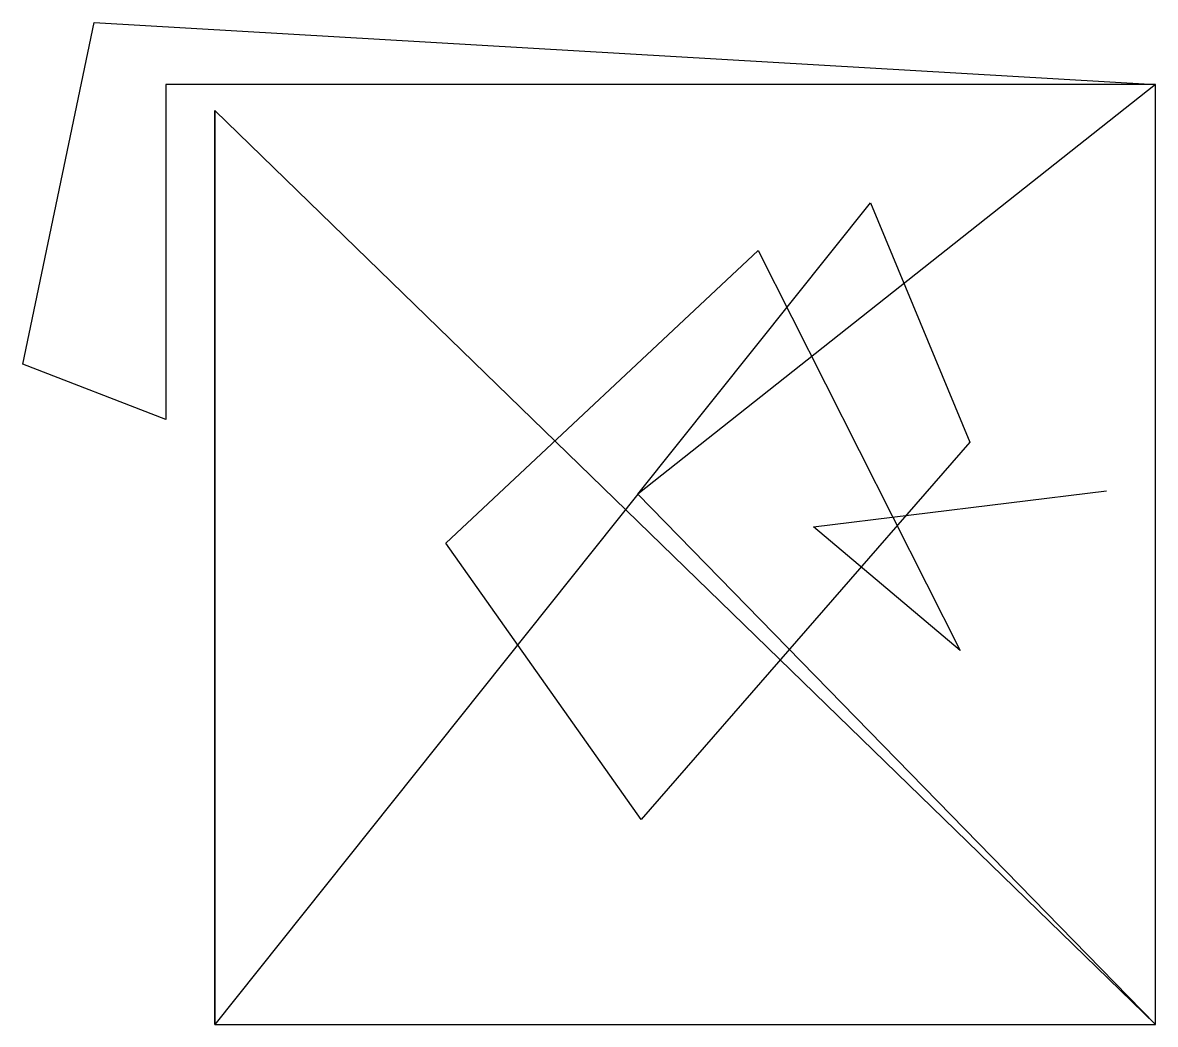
# Model space of a CAD drawing. Header units: millimetres. Extents: x 2043 to 3771, y 788 to 2316.
import ezdxf

# ---------------------------------------------------------------- set-up
doc = ezdxf.new("R2010")
doc.units = ezdxf.units.MM

msp = doc.modelspace()

# ---------------------------------------------------------------- linework, layer by layer
for p, q in [((2042.8, 1795.3), (2152, 2316.2)), ((2152, 2316.2), (3771.1, 2221.9)), ((3771.1, 2221.9), (2261.3, 2221.9)), ((2261.3, 2221.9), (2261.3, 1711)), ((3771.1, 2221.9), (2981.4, 1596.9)), ((3771.1, 788.4), (3771.1, 2221.9)), ((2335.8, 2182.2), (2335.8, 788.4)), ((2335.8, 788.4), (2335.8, 2182.2)), ((2335.8, 2182.2), (3771.1, 788.4)), ((2981.4, 1596.9), (3336.4, 2041.5)), ((3336.4, 2041.5), (3488, 1676.3)), ((2688.4, 1522.5), (3165.2, 1968.9)), ((3165.2, 1968.9), (3473.1, 1358.8)), ((2261.3, 1711), (2042.8, 1795.3)), ((3488, 1676.3), (2986.4, 1100.9)), ((2981.4, 1596.9), (2335.8, 788.4)), ((3771.1, 788.4), (2981.4, 1596.9)), ((3249.6, 1547.3), (3696.6, 1601.9)), ((3473.1, 1358.8), (3249.6, 1547.3)), ((2986.4, 1100.9), (2688.4, 1522.5)), ((2335.8, 788.4), (3771.1, 788.4))]:
    msp.add_line(p, q)

doc.saveas('drawing.dxf')
